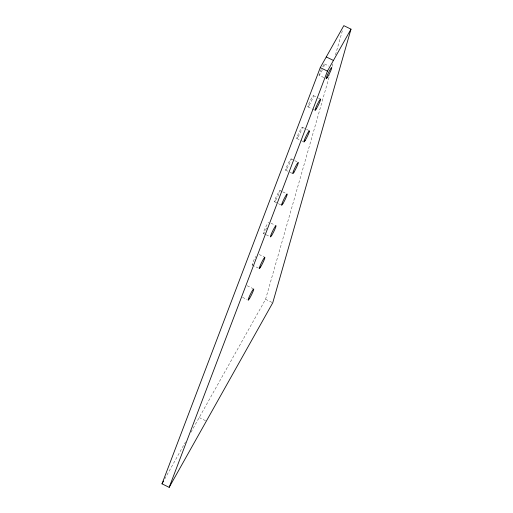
<?xml version="1.0" encoding="UTF-8"?>
<svg xmlns="http://www.w3.org/2000/svg" width="513" height="513" viewBox="0 0 513 513"><rect width="100%" height="100%" fill="white"/><g stroke="black" fill="none" stroke-linecap="round" stroke-linejoin="round"><path stroke-width="0.38" stroke-dasharray="2.56 1.92" d="M190.977 432.215L265.58 299.284L329.756 74.84M332.174 66.389L333.277 62.541M335.47 54.859L342.722 29.491M164.75 478.962L185.501 441.982M324.556 63.958L328.852 66.068M321.215 69.377A6.265 0.628 -63.9 0 0 319.06 75.225L324.081 77.675M313.411 95.598L317.707 97.701M318.426 98.047L320.574 99.099M307.915 106.858L315.085 110.366M302.26 127.23L305.844 128.981M306.562 129.334L309.429 130.738M296.771 138.491L303.933 141.998M291.115 158.863L293.981 160.268M294.699 160.614L298.284 162.371M285.626 170.124L289.204 171.881M289.922 172.227L292.788 173.631M279.97 190.496L282.118 191.548M282.836 191.9L287.139 194.004M274.474 201.756L281.643 205.264M270.973 223.181L275.994 225.637M263.329 233.396L265.484 234.447M266.196 234.794L270.498 236.897M259.11 254.467L264.849 257.269M252.184 265.029L258.635 268.184M247.17 285.76L252.903 288.562M265.58 299.284L272.749 302.785M242.553 297.354L246.849 299.457M199.204 417.569L205.649 420.724M252.851 264.381A6.265 0.628 -63.9 0 1 252.569 263.227A6.265 0.628 -63.9 0 1 255.788 256.397M266.67 227.977A6.265 0.628 -63.9 0 1 263.393 233.389A6.265 0.628 -63.9 0 1 265.016 228.529A6.265 0.628 -63.9 0 1 268.575 222.27M322.664 66.594A6.265 0.628 -63.9 0 1 323.697 66.959M322.401 69.806A6.265 0.628 -63.9 0 1 319.06 75.225M275.699 200.262A6.265 0.628 -63.9 0 0 280.034 190.746A6.265 0.628 -63.9 0 0 275.936 197.377A6.265 0.628 -63.9 0 0 275.699 200.262M286.85 168.63A6.265 0.628 -63.9 0 0 291.179 159.113A6.265 0.628 -63.9 0 0 287.081 165.744A6.265 0.628 -63.9 0 0 286.85 168.63M297.995 136.99A6.265 0.628 -63.9 0 0 302.324 127.474A6.265 0.628 -63.9 0 0 298.233 134.111A6.265 0.628 -63.9 0 0 297.995 136.99M309.14 105.357A6.265 0.628 -63.9 0 0 313.469 95.841A6.265 0.628 -63.9 0 0 309.377 102.478A6.265 0.628 -63.9 0 0 309.14 105.357"/><path stroke-width="0.77" d="M350.995 29.158L272.749 302.785L169.175 487.35L162.005 483.842L320.272 67.62L343.825 25.65L350.995 29.158L327.441 71.127L169.175 487.35M162.005 483.842L163.576 481.053M326.268 56.937L333.431 60.444M320.272 67.62L327.441 71.127M249.69 298.245A6.265 0.628 -63.9 0 0 253.762 289.005A6.265 0.628 -63.9 0 0 249.408 296.36A6.265 0.628 -63.9 0 0 249.69 298.245M260.578 267.036A6.265 0.628 -63.9 0 0 264.907 257.52A6.265 0.628 -63.9 0 0 260.816 264.157A6.265 0.628 -63.9 0 0 260.578 267.036M271.723 235.403A6.265 0.628 -63.9 0 0 276.052 225.887A6.265 0.628 -63.9 0 0 271.961 232.517A6.265 0.628 -63.9 0 0 271.723 235.403M282.868 203.77A6.265 0.628 -63.9 0 0 287.197 194.254A6.265 0.628 -63.9 0 0 283.105 200.884A6.265 0.628 -63.9 0 0 282.868 203.77M294.013 172.131A6.265 0.628 -63.9 0 0 298.342 162.615A6.265 0.628 -63.9 0 0 294.25 169.252A6.265 0.628 -63.9 0 0 294.013 172.131M305.164 140.498A6.265 0.628 -63.9 0 0 309.493 130.982A6.265 0.628 -63.9 0 0 305.395 137.619A6.265 0.628 -63.9 0 0 305.164 140.498M316.309 108.865A6.265 0.628 -63.9 0 0 320.638 99.349A6.265 0.628 -63.9 0 0 316.54 105.986A6.265 0.628 -63.9 0 0 316.309 108.865M327.454 77.232A6.265 0.628 -63.9 0 0 331.783 67.716A6.265 0.628 -63.9 0 0 327.692 74.347A6.265 0.628 -63.9 0 0 327.454 77.232"/></g></svg>
